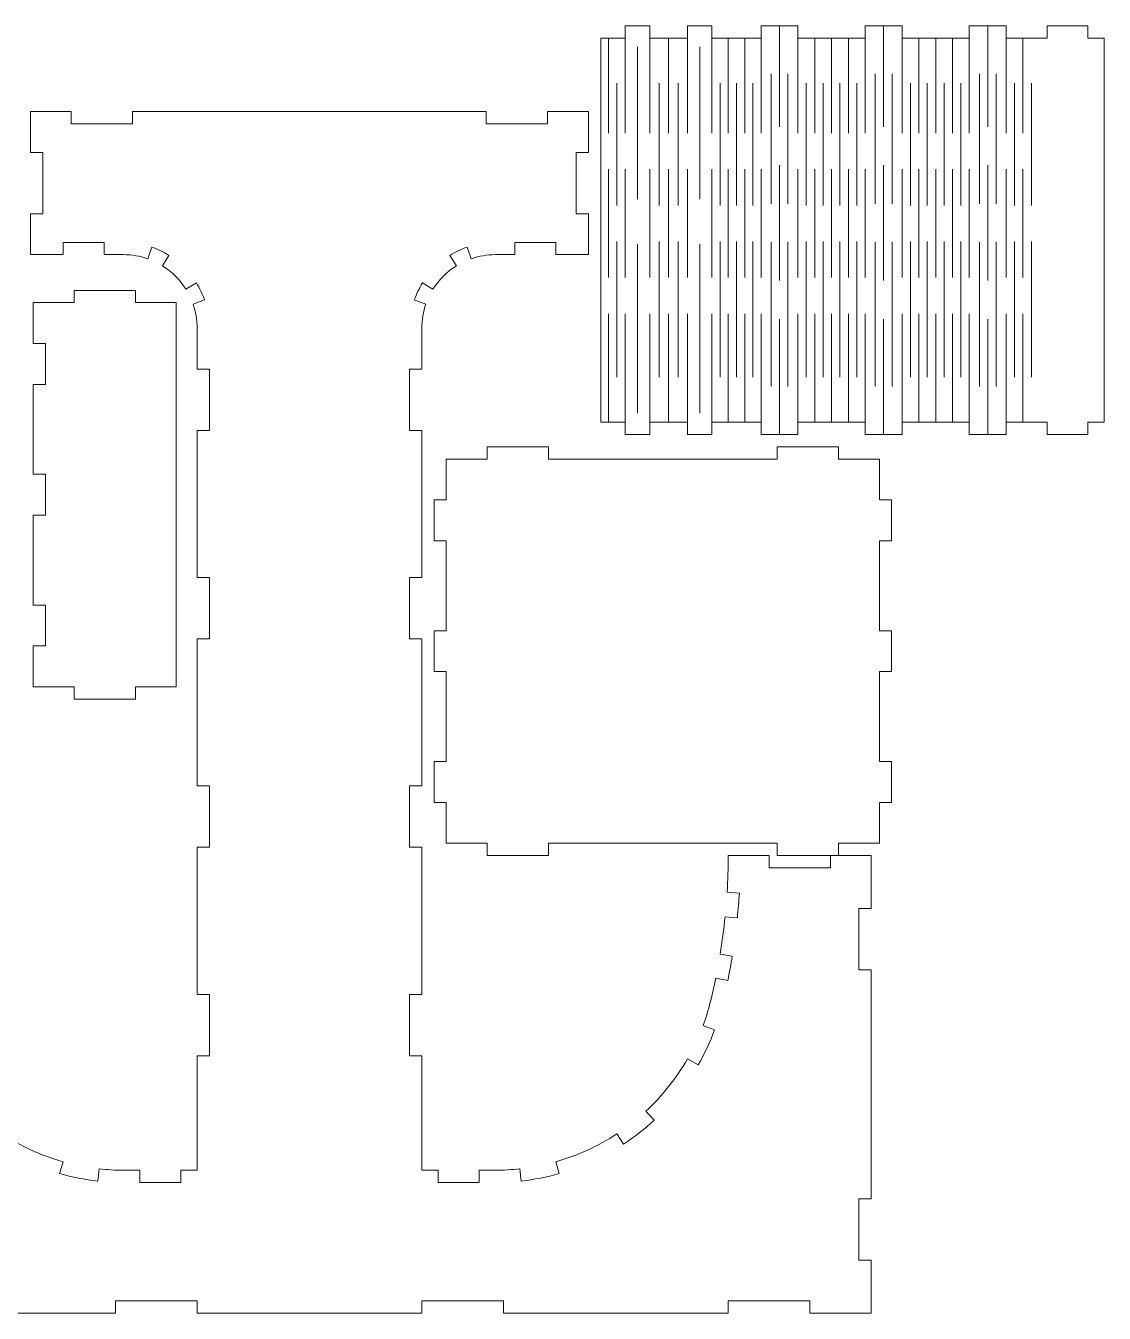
# Model space of a CAD drawing. Header units: millimetres. Extents: x -278 to 278, y -617 to 617.
# Drawn here: x 1.9 to 265.9, y 302.5 to 617.5 of the extents above; entities that cross this region are included whole.
import ezdxf

# ---------------------------------------------------------------- set-up
doc = ezdxf.new("R2010")
doc.units = ezdxf.units.MM
doc.header["$MEASUREMENT"] = 0
doc.layers.add('Camada 1', color=7, linetype='Continuous')

msp = doc.modelspace()

# ---------------------------------------------------------------- linework, layer by layer
at = {"layer": 'Camada 1', "color": 250, "lineweight": 20}
for points, knots in [([(265.8636, 520.4961), (265.8636, 520.4961), (265.8636, 614.4961), (265.8636, 614.4961), (265.8636, 614.4961), (265.8636, 614.4961), (261.8636, 614.4961), (261.8636, 614.4961), (261.8636, 614.4961), (261.8636, 614.4961), (261.8636, 617.4961), (261.8636, 617.4961), (261.8636, 617.4961), (261.8636, 617.4961), (251.8636, 617.4961), (251.8636, 617.4961), (251.8636, 617.4961), (251.8636, 617.4961), (251.8636, 614.4961), (251.8636, 614.4961), (251.8636, 614.4961), (251.8636, 614.4961), (241.855, 614.4961), (241.855, 614.4961), (241.855, 614.4961), (241.855, 614.4961), (241.855, 617.4961), (241.855, 617.4961), (241.855, 617.4961), (241.855, 617.4961), (232.8363, 617.4961), (232.8363, 617.4961), (232.8363, 617.4961), (232.8363, 617.4961), (232.8363, 614.4961), (232.8363, 614.4961), (232.8363, 614.4961), (232.8363, 614.4961), (216.367, 614.4961), (216.367, 614.4961), (216.367, 614.4961), (216.367, 614.4961), (216.367, 617.4961), (216.367, 617.4961), (216.367, 617.4961), (216.367, 617.4961), (207.3483, 617.4961), (207.3483, 617.4961), (207.3483, 617.4961), (207.3483, 617.4961), (207.3483, 614.4961), (207.3483, 614.4961), (207.3483, 614.4961), (207.3483, 614.4961), (190.879, 614.4961), (190.879, 614.4961), (190.879, 614.4961), (190.879, 614.4961), (190.879, 617.4961), (190.879, 617.4961), (190.879, 617.4961), (190.879, 617.4961), (181.8603, 617.4961), (181.8603, 617.4961), (181.8603, 617.4961), (181.8603, 617.4961), (181.8603, 614.4961), (181.8603, 614.4961), (181.8603, 614.4961), (181.8603, 614.4961), (169.8444, 614.4961), (169.8444, 614.4961), (169.8444, 614.4961), (169.8444, 614.4961), (169.8444, 617.4961), (169.8444, 617.4961), (169.8444, 617.4961), (169.8444, 617.4961), (163.8419, 617.4961), (163.8419, 617.4961), (163.8419, 617.4961), (163.8419, 617.4961), (163.8419, 614.4961), (163.8419, 614.4961), (163.8419, 614.4961), (163.8419, 614.4961), (154.6261, 614.4961), (154.6261, 614.4961), (154.6261, 614.4961), (154.6261, 614.4961), (154.6261, 617.4961), (154.6261, 617.4961), (154.6261, 617.4961), (154.6261, 617.4961), (148.6237, 617.4961), (148.6237, 617.4961), (148.6237, 617.4961), (148.6237, 617.4961), (148.6237, 614.4961), (148.6237, 614.4961), (148.6237, 614.4961), (148.6237, 614.4961), (142.6164, 614.4961), (142.6164, 614.4961), (142.6164, 614.4961), (142.6164, 614.4961), (142.6164, 520.4961), (142.6164, 520.4961), (142.6164, 520.4961), (142.6164, 520.4961), (148.6237, 520.4961), (148.6237, 520.4961), (148.6237, 520.4961), (148.6237, 520.4961), (148.6237, 517.4961), (148.6237, 517.4961), (148.6237, 517.4961), (148.6237, 517.4961), (154.6261, 517.4961), (154.6261, 517.4961), (154.6261, 517.4961), (154.6261, 517.4961), (154.6261, 520.4961), (154.6261, 520.4961), (154.6261, 520.4961), (154.6261, 520.4961), (163.8419, 520.4961), (163.8419, 520.4961), (163.8419, 520.4961), (163.8419, 520.4961), (163.8419, 517.4961), (163.8419, 517.4961), (163.8419, 517.4961), (163.8419, 517.4961), (169.8444, 517.4961), (169.8444, 517.4961), (169.8444, 517.4961), (169.8444, 517.4961), (169.8444, 520.4961), (169.8444, 520.4961), (169.8444, 520.4961), (169.8444, 520.4961), (181.8603, 520.4961), (181.8603, 520.4961), (181.8603, 520.4961), (181.8603, 520.4961), (181.8603, 517.4961), (181.8603, 517.4961), (181.8603, 517.4961), (181.8603, 517.4961), (190.879, 517.4961), (190.879, 517.4961), (190.879, 517.4961), (190.879, 517.4961), (190.879, 520.4961), (190.879, 520.4961), (190.879, 520.4961), (190.879, 520.4961), (207.3483, 520.4961), (207.3483, 520.4961), (207.3483, 520.4961), (207.3483, 520.4961), (207.3483, 517.4961), (207.3483, 517.4961), (207.3483, 517.4961), (207.3483, 517.4961), (216.367, 517.4961), (216.367, 517.4961), (216.367, 517.4961), (216.367, 517.4961), (216.367, 520.4961), (216.367, 520.4961), (216.367, 520.4961), (216.367, 520.4961), (232.8363, 520.4961), (232.8363, 520.4961), (232.8363, 520.4961), (232.8363, 520.4961), (232.8363, 517.4961), (232.8363, 517.4961), (232.8363, 517.4961), (232.8363, 517.4961), (241.855, 517.4961), (241.855, 517.4961), (241.855, 517.4961), (241.855, 517.4961), (241.855, 520.4961), (241.855, 520.4961), (241.855, 520.4961), (241.855, 520.4961), (251.8636, 520.4961), (251.8636, 520.4961), (251.8636, 520.4961), (251.8636, 520.4961), (251.8636, 517.4961), (251.8636, 517.4961), (251.8636, 517.4961), (251.8636, 517.4961), (261.8636, 517.4961), (261.8636, 517.4961), (261.8636, 517.4961), (261.8636, 517.4961), (261.8636, 520.4961), (261.8636, 520.4961), (261.8636, 520.4961), (261.8636, 520.4961), (265.8636, 520.4961), (265.8636, 520.4961)], [0, 0, 0, 0, 0.01886792, 0.01886792, 0.01886792, 0.01886792, 0.03773585, 0.03773585, 0.03773585, 0.03773585, 0.05660377, 0.05660377, 0.05660377, 0.05660377, 0.0754717, 0.0754717, 0.0754717, 0.0754717, 0.09433962, 0.09433962, 0.09433962, 0.09433962, 0.11320755, 0.11320755, 0.11320755, 0.11320755, 0.13207547, 0.13207547, 0.13207547, 0.13207547, 0.1509434, 0.1509434, 0.1509434, 0.1509434, 0.16981132, 0.16981132, 0.16981132, 0.16981132, 0.18867925, 0.18867925, 0.18867925, 0.18867925, 0.20754717, 0.20754717, 0.20754717, 0.20754717, 0.22641509, 0.22641509, 0.22641509, 0.22641509, 0.24528302, 0.24528302, 0.24528302, 0.24528302, 0.26415094, 0.26415094, 0.26415094, 0.26415094, 0.28301887, 0.28301887, 0.28301887, 0.28301887, 0.30188679, 0.30188679, 0.30188679, 0.30188679, 0.32075472, 0.32075472, 0.32075472, 0.32075472, 0.33962264, 0.33962264, 0.33962264, 0.33962264, 0.35849057, 0.35849057, 0.35849057, 0.35849057, 0.37735849, 0.37735849, 0.37735849, 0.37735849, 0.39622642, 0.39622642, 0.39622642, 0.39622642, 0.41509434, 0.41509434, 0.41509434, 0.41509434, 0.43396226, 0.43396226, 0.43396226, 0.43396226, 0.45283019, 0.45283019, 0.45283019, 0.45283019, 0.47169811, 0.47169811, 0.47169811, 0.47169811, 0.49056604, 0.49056604, 0.49056604, 0.49056604, 0.50943396, 0.50943396, 0.50943396, 0.50943396, 0.52830189, 0.52830189, 0.52830189, 0.52830189, 0.54716981, 0.54716981, 0.54716981, 0.54716981, 0.56603774, 0.56603774, 0.56603774, 0.56603774, 0.58490566, 0.58490566, 0.58490566, 0.58490566, 0.60377358, 0.60377358, 0.60377358, 0.60377358, 0.62264151, 0.62264151, 0.62264151, 0.62264151, 0.64150943, 0.64150943, 0.64150943, 0.64150943, 0.66037736, 0.66037736, 0.66037736, 0.66037736, 0.67924528, 0.67924528, 0.67924528, 0.67924528, 0.69811321, 0.69811321, 0.69811321, 0.69811321, 0.71698113, 0.71698113, 0.71698113, 0.71698113, 0.73584906, 0.73584906, 0.73584906, 0.73584906, 0.75471698, 0.75471698, 0.75471698, 0.75471698, 0.77358491, 0.77358491, 0.77358491, 0.77358491, 0.79245283, 0.79245283, 0.79245283, 0.79245283, 0.81132075, 0.81132075, 0.81132075, 0.81132075, 0.83018868, 0.83018868, 0.83018868, 0.83018868, 0.8490566, 0.8490566, 0.8490566, 0.8490566, 0.86792453, 0.86792453, 0.86792453, 0.86792453, 0.88679245, 0.88679245, 0.88679245, 0.88679245, 0.90566038, 0.90566038, 0.90566038, 0.90566038, 0.9245283, 0.9245283, 0.9245283, 0.9245283, 0.94339623, 0.94339623, 0.94339623, 0.94339623, 0.96226415, 0.96226415, 0.96226415, 0.96226415, 1, 1, 1, 1]), ([(3.0364, 571.4961), (3.0364, 571.4961), (3.0364, 561.4961), (3.0364, 561.4961), (3.0364, 561.4961), (3.0364, 561.4961), (11.041, 561.4961), (11.041, 561.4961), (11.041, 561.4961), (11.041, 561.4961), (11.041, 564.4961), (11.041, 564.4961), (11.041, 564.4961), (11.041, 564.4961), (21.041, 564.4961), (21.041, 564.4961), (21.041, 564.4961), (21.041, 564.4961), (21.041, 561.4961), (21.041, 561.4961), (21.041, 561.4961), (21.041, 561.4961), (25.8264, 561.4961), (25.8264, 561.4961), (25.8264, 561.4961), (27.8405, 561.4961), (29.8403, 561.1581), (31.7425, 560.4961), (31.7425, 560.4961), (31.7425, 560.4961), (32.7285, 563.3294), (32.7285, 563.3294), (32.7285, 563.3294), (34.2022, 562.8166), (35.6141, 562.1411), (36.9382, 561.3154), (36.9382, 561.3154), (36.9382, 561.3154), (35.3508, 558.7698), (35.3508, 558.7698), (35.3508, 558.7698), (37.6806, 557.3169), (39.6472, 555.3503), (41.1001, 553.0205), (41.1001, 553.0205), (41.1001, 553.0205), (43.6457, 554.6079), (43.6457, 554.6079), (43.6457, 554.6079), (44.4714, 553.2838), (45.1469, 551.8719), (45.6597, 550.3982), (45.6597, 550.3982), (45.6597, 550.3982), (42.8264, 549.4122), (42.8264, 549.4122), (42.8264, 549.4122), (43.4884, 547.51), (43.8264, 545.5102), (43.8264, 543.4961), (43.8264, 543.4961), (43.8264, 543.4961), (43.8264, 533.4961), (43.8264, 533.4961), (43.8264, 533.4961), (43.8264, 533.4961), (46.8264, 533.4961), (46.8264, 533.4961), (46.8264, 533.4961), (46.8264, 533.4961), (46.8264, 518.4961), (46.8264, 518.4961), (46.8264, 518.4961), (46.8264, 518.4961), (43.8264, 518.4961), (43.8264, 518.4961), (43.8264, 518.4961), (43.8264, 518.4961), (43.8264, 482.4961), (43.8264, 482.4961), (43.8264, 482.4961), (43.8264, 482.4961), (46.8264, 482.4961), (46.8264, 482.4961), (46.8264, 482.4961), (46.8264, 482.4961), (46.8264, 467.4961), (46.8264, 467.4961), (46.8264, 467.4961), (46.8264, 467.4961), (43.8264, 467.4961), (43.8264, 467.4961), (43.8264, 467.4961), (43.8264, 467.4961), (43.8264, 431.4961), (43.8264, 431.4961), (43.8264, 431.4961), (43.8264, 431.4961), (46.8264, 431.4961), (46.8264, 431.4961), (46.8264, 431.4961), (46.8264, 431.4961), (46.8264, 416.4961), (46.8264, 416.4961), (46.8264, 416.4961), (46.8264, 416.4961), (43.8264, 416.4961), (43.8264, 416.4961), (43.8264, 416.4961), (43.8264, 416.4961), (43.8264, 380.4961), (43.8264, 380.4961), (43.8264, 380.4961), (43.8264, 380.4961), (46.8264, 380.4961), (46.8264, 380.4961), (46.8264, 380.4961), (46.8264, 380.4961), (46.8264, 365.4961), (46.8264, 365.4961), (46.8264, 365.4961), (46.8264, 365.4961), (43.8264, 365.4961), (43.8264, 365.4961), (43.8264, 365.4961), (43.8264, 365.4961), (43.8264, 337.4961), (43.8264, 337.4961), (43.8264, 337.4961), (43.8264, 337.4961), (39.8264, 337.4961), (39.8264, 337.4961), (39.8264, 337.4961), (39.8264, 337.4961), (39.8264, 334.4961), (39.8264, 334.4961), (39.8264, 334.4961), (39.8264, 334.4961), (29.8264, 334.4961), (29.8264, 334.4961), (29.8264, 334.4961), (29.8264, 334.4961), (29.8264, 337.4961), (29.8264, 337.4961), (29.8264, 337.4961), (29.8264, 337.4961), (25.8264, 337.4961), (25.8264, 337.4961), (25.8264, 337.4961), (23.8249, 337.4961), (21.8249, 337.607), (19.8356, 337.8281), (19.8356, 337.8281), (19.8356, 337.8281), (19.5041, 334.8465), (19.5041, 334.8465), (19.5041, 334.8465), (16.352, 335.197), (13.2345, 335.809), (10.1839, 336.6761), (10.1839, 336.6761), (10.1839, 336.6761), (11.0042, 339.5618), (11.0042, 339.5618), (11.0042, 339.5618), (5.7183, 341.0644), (0.6916, 343.3619), (-3.9036, 346.3756), (-3.9036, 346.3756), (-3.9036, 346.3756), (-5.5488, 343.867), (-5.5488, 343.867), (-5.5488, 343.867), (-8.2008, 345.6063), (-10.7036, 347.5631), (-13.0313, 349.7173), (-13.0313, 349.7173), (-13.0313, 349.7173), (-10.9937, 351.9191), (-10.9937, 351.9191), (-10.9937, 351.9191), (-15.0269, 355.6515), (-18.4691, 359.9756), (-21.2024, 364.7429), (-21.2024, 364.7429), (-21.2024, 364.7429), (-23.805, 363.2507), (-23.805, 363.2507), (-23.805, 363.2507), (-25.3824, 366.0021), (-26.7284, 368.8799), (-27.8289, 371.8543), (-27.8289, 371.8543), (-27.8289, 371.8543), (-25.0153, 372.8953), (-25.0153, 372.8953), (-25.0153, 372.8953), (-25.7098, 374.7725), (-26.2999, 376.6867), (-26.7827, 378.6291), (-26.7827, 378.6291), (-27.2656, 380.5718), (-27.7092, 382.5241), (-28.1133, 384.4847), (-28.1133, 384.4847), (-28.1133, 384.4847), (-31.0515, 383.8792), (-31.0515, 383.8792), (-31.0515, 383.8792), (-31.4634, 385.8777), (-31.8349, 387.8844), (-32.1658, 389.8979), (-32.1658, 389.8979), (-32.1658, 389.8979), (-29.2055, 390.3844), (-29.2055, 390.3844), (-29.2055, 390.3844), (-29.7036, 393.4149), (-30.1076, 396.4601), (-30.417, 399.5156), (-30.417, 399.5156), (-30.417, 399.5156), (-33.4017, 399.2134), (-33.4017, 399.2134), (-33.4017, 399.2134), (-33.6073, 401.2436), (-33.7719, 403.2777), (-33.8955, 405.3145), (-33.8955, 405.3145), (-33.8955, 405.3145), (-30.901, 405.4961), (-30.901, 405.4961), (-30.901, 405.4961), (-31.0827, 408.4927), (-31.1736, 411.494), (-31.1736, 414.4961), (-31.1736, 414.4961), (-31.1736, 414.4961), (-41.1736, 414.4961), (-41.1736, 414.4961), (-41.1736, 414.4961), (-41.1736, 414.4961), (-41.1736, 411.4961), (-41.1736, 411.4961), (-41.1736, 411.4961), (-41.1736, 411.4961), (-56.1736, 411.4961), (-56.1736, 411.4961), (-56.1736, 411.4961), (-56.1736, 411.4961), (-56.1736, 414.4961), (-56.1736, 414.4961), (-56.1736, 414.4961), (-56.1736, 414.4961), (-66.1736, 414.4961), (-66.1736, 414.4961), (-66.1736, 414.4961), (-66.1736, 414.4961), (-66.1736, 401.4961), (-66.1736, 401.4961), (-66.1736, 401.4961), (-66.1736, 401.4961), (-63.1736, 401.4961), (-63.1736, 401.4961), (-63.1736, 401.4961), (-63.1736, 401.4961), (-63.1736, 386.4961), (-63.1736, 386.4961), (-63.1736, 386.4961), (-63.1736, 386.4961), (-66.1736, 386.4961), (-66.1736, 386.4961), (-66.1736, 386.4961), (-66.1736, 386.4961), (-66.1736, 330.4961), (-66.1736, 330.4961), (-66.1736, 330.4961), (-66.1736, 330.4961), (-63.1736, 330.4961), (-63.1736, 330.4961), (-63.1736, 330.4961), (-63.1736, 330.4961), (-63.1736, 315.4961), (-63.1736, 315.4961), (-63.1736, 315.4961), (-63.1736, 315.4961), (-66.1736, 315.4961), (-66.1736, 315.4961), (-66.1736, 315.4961), (-66.1736, 315.4961), (-66.1736, 302.4961), (-66.1736, 302.4961), (-66.1736, 302.4961), (-66.1736, 302.4961), (-51.1736, 302.4961), (-51.1736, 302.4961), (-51.1736, 302.4961), (-51.1736, 302.4961), (-51.1736, 305.4961), (-51.1736, 305.4961), (-51.1736, 305.4961), (-51.1736, 305.4961), (-31.1736, 305.4961), (-31.1736, 305.4961), (-31.1736, 305.4961), (-31.1736, 305.4961), (-31.1736, 302.4961), (-31.1736, 302.4961), (-31.1736, 302.4961), (-31.1736, 302.4961), (23.8264, 302.4961), (23.8264, 302.4961), (23.8264, 302.4961), (23.8264, 302.4961), (23.8264, 305.4961), (23.8264, 305.4961), (23.8264, 305.4961), (23.8264, 305.4961), (43.8264, 305.4961), (43.8264, 305.4961), (43.8264, 305.4961), (43.8264, 305.4961), (43.8264, 302.4961), (43.8264, 302.4961), (43.8264, 302.4961), (43.8264, 302.4961), (98.8264, 302.4961), (98.8264, 302.4961), (98.8264, 302.4961), (98.8264, 302.4961), (98.8264, 305.4961), (98.8264, 305.4961), (98.8264, 305.4961), (98.8264, 305.4961), (118.8264, 305.4961), (118.8264, 305.4961), (118.8264, 305.4961), (118.8264, 305.4961), (118.8264, 302.4961), (118.8264, 302.4961), (118.8264, 302.4961), (118.8264, 302.4961), (173.8264, 302.4961), (173.8264, 302.4961), (173.8264, 302.4961), (173.8264, 302.4961), (173.8264, 305.4961), (173.8264, 305.4961), (173.8264, 305.4961), (173.8264, 305.4961), (193.8264, 305.4961), (193.8264, 305.4961), (193.8264, 305.4961), (193.8264, 305.4961), (193.8264, 302.4961), (193.8264, 302.4961), (193.8264, 302.4961), (193.8264, 302.4961), (208.8264, 302.4961), (208.8264, 302.4961), (208.8264, 302.4961), (208.8264, 302.4961), (208.8264, 315.4961), (208.8264, 315.4961), (208.8264, 315.4961), (208.8264, 315.4961), (205.8264, 315.4961), (205.8264, 315.4961), (205.8264, 315.4961), (205.8264, 315.4961), (205.8264, 330.4961), (205.8264, 330.4961), (205.8264, 330.4961), (205.8264, 330.4961), (208.8264, 330.4961), (208.8264, 330.4961), (208.8264, 330.4961), (208.8264, 330.4961), (208.8264, 386.4961), (208.8264, 386.4961), (208.8264, 386.4961), (208.8264, 386.4961), (205.8264, 386.4961), (205.8264, 386.4961), (205.8264, 386.4961), (205.8264, 386.4961), (205.8264, 401.4961), (205.8264, 401.4961), (205.8264, 401.4961), (205.8264, 401.4961), (208.8264, 401.4961), (208.8264, 401.4961), (208.8264, 401.4961), (208.8264, 401.4961), (208.8264, 414.4961), (208.8264, 414.4961), (208.8264, 414.4961), (208.8264, 414.4961), (198.8264, 414.4961), (198.8264, 414.4961), (198.8264, 414.4961), (198.8264, 414.4961), (198.8264, 411.4961), (198.8264, 411.4961), (198.8264, 411.4961), (198.8264, 411.4961), (183.8264, 411.4961), (183.8264, 411.4961), (183.8264, 411.4961), (183.8264, 411.4961), (183.8264, 414.4961), (183.8264, 414.4961), (183.8264, 414.4961), (183.8264, 414.4961), (173.8264, 414.4961), (173.8264, 414.4961), (173.8264, 414.4961), (173.8264, 411.494), (173.7355, 408.4927), (173.5538, 405.4961), (173.5538, 405.4961), (173.5538, 405.4961), (176.5483, 405.3145), (176.5483, 405.3145), (176.5483, 405.3145), (176.4247, 403.2777), (176.2601, 401.2436), (176.0545, 399.2134), (176.0545, 399.2134), (176.0545, 399.2134), (173.0698, 399.5156), (173.0698, 399.5156), (173.0698, 399.5156), (172.7604, 396.4601), (172.3564, 393.4149), (171.8583, 390.3844), (171.8583, 390.3844), (171.8583, 390.3844), (174.8186, 389.8979), (174.8186, 389.8979), (174.8186, 389.8979), (174.4877, 387.8844), (174.1162, 385.8777), (173.7043, 383.8792), (173.7043, 383.8792), (173.7043, 383.8792), (170.7661, 384.4847), (170.7661, 384.4847), (170.7661, 384.4847), (170.362, 382.5241), (169.9184, 380.5718), (169.4355, 378.6291), (169.4355, 378.6291), (168.9527, 376.6867), (168.3626, 374.7725), (167.6681, 372.8953), (167.6681, 372.8953), (167.6681, 372.8953), (170.4817, 371.8543), (170.4817, 371.8543), (170.4817, 371.8543), (169.3812, 368.8799), (168.0352, 366.0021), (166.4578, 363.2507), (166.4578, 363.2507), (166.4578, 363.2507), (163.8552, 364.7429), (163.8552, 364.7429), (163.8552, 364.7429), (161.1219, 359.9756), (157.6797, 355.6515), (153.6465, 351.9191), (153.6465, 351.9191), (153.6465, 351.9191), (155.6841, 349.7173), (155.6841, 349.7173), (155.6841, 349.7173), (153.3564, 347.5631), (150.8536, 345.6063), (148.2016, 343.867), (148.2016, 343.867), (148.2016, 343.867), (146.5564, 346.3756), (146.5564, 346.3756), (146.5564, 346.3756), (141.9612, 343.3619), (136.9345, 341.0644), (131.6486, 339.5618), (131.6486, 339.5618), (131.6486, 339.5618), (132.4689, 336.6761), (132.4689, 336.6761), (132.4689, 336.6761), (129.4183, 335.809), (126.3008, 335.197), (123.1487, 334.8465), (123.1487, 334.8465), (123.1487, 334.8465), (122.8172, 337.8281), (122.8172, 337.8281), (122.8172, 337.8281), (120.8279, 337.607), (118.8279, 337.4961), (116.8264, 337.4961), (116.8264, 337.4961), (116.8264, 337.4961), (112.8264, 337.4961), (112.8264, 337.4961), (112.8264, 337.4961), (112.8264, 337.4961), (112.8264, 334.4961), (112.8264, 334.4961), (112.8264, 334.4961), (112.8264, 334.4961), (102.8264, 334.4961), (102.8264, 334.4961), (102.8264, 334.4961), (102.8264, 334.4961), (102.8264, 337.4961), (102.8264, 337.4961), (102.8264, 337.4961), (102.8264, 337.4961), (98.8264, 337.4961), (98.8264, 337.4961), (98.8264, 337.4961), (98.8264, 337.4961), (98.8264, 365.4961), (98.8264, 365.4961), (98.8264, 365.4961), (98.8264, 365.4961), (95.8264, 365.4961), (95.8264, 365.4961), (95.8264, 365.4961), (95.8264, 365.4961), (95.8264, 380.4961), (95.8264, 380.4961), (95.8264, 380.4961), (95.8264, 380.4961), (98.8264, 380.4961), (98.8264, 380.4961), (98.8264, 380.4961), (98.8264, 380.4961), (98.8264, 416.4961), (98.8264, 416.4961), (98.8264, 416.4961), (98.8264, 416.4961), (95.8264, 416.4961), (95.8264, 416.4961), (95.8264, 416.4961), (95.8264, 416.4961), (95.8264, 431.4961), (95.8264, 431.4961), (95.8264, 431.4961), (95.8264, 431.4961), (98.8264, 431.4961), (98.8264, 431.4961), (98.8264, 431.4961), (98.8264, 431.4961), (98.8264, 467.4961), (98.8264, 467.4961), (98.8264, 467.4961), (98.8264, 467.4961), (95.8264, 467.4961), (95.8264, 467.4961), (95.8264, 467.4961), (95.8264, 467.4961), (95.8264, 482.4961), (95.8264, 482.4961), (95.8264, 482.4961), (95.8264, 482.4961), (98.8264, 482.4961), (98.8264, 482.4961), (98.8264, 482.4961), (98.8264, 482.4961), (98.8264, 518.4961), (98.8264, 518.4961), (98.8264, 518.4961), (98.8264, 518.4961), (95.8264, 518.4961), (95.8264, 518.4961), (95.8264, 518.4961), (95.8264, 518.4961), (95.8264, 533.4961), (95.8264, 533.4961), (95.8264, 533.4961), (95.8264, 533.4961), (98.8264, 533.4961), (98.8264, 533.4961), (98.8264, 533.4961), (98.8264, 533.4961), (98.8264, 543.4962), (98.8264, 543.4962), (98.8264, 543.4962), (98.8264, 545.5102), (99.1644, 547.51), (99.8264, 549.4122), (99.8264, 549.4122), (99.8264, 549.4122), (96.9931, 550.3982), (96.9931, 550.3982), (96.9931, 550.3982), (97.5059, 551.8719), (98.1814, 553.2838), (99.0071, 554.6079), (99.0071, 554.6079), (99.0071, 554.6079), (101.5527, 553.0205), (101.5527, 553.0205), (101.5527, 553.0205), (103.0056, 555.3503), (104.9722, 557.3169), (107.302, 558.7698), (107.302, 558.7698), (107.302, 558.7698), (105.7146, 561.3154), (105.7146, 561.3154), (105.7146, 561.3154), (107.0387, 562.1411), (108.4506, 562.8166), (109.9243, 563.3294), (109.9243, 563.3294), (109.9243, 563.3294), (110.9103, 560.4961), (110.9103, 560.4961), (110.9103, 560.4961), (112.8125, 561.1581), (114.8123, 561.4961), (116.8264, 561.4961), (116.8264, 561.4961), (116.8264, 561.4961), (121.6118, 561.4961), (121.6118, 561.4961), (121.6118, 561.4961), (121.6118, 561.4961), (121.6118, 564.4961), (121.6118, 564.4961), (121.6118, 564.4961), (121.6118, 564.4961), (131.6118, 564.4961), (131.6118, 564.4961), (131.6118, 564.4961), (131.6118, 564.4961), (131.6118, 561.4961), (131.6118, 561.4961), (131.6118, 561.4961), (131.6118, 561.4961), (139.6164, 561.4961), (139.6164, 561.4961), (139.6164, 561.4961), (139.6164, 561.4961), (139.6164, 571.4961), (139.6164, 571.4961), (139.6164, 571.4961), (139.6164, 571.4961), (136.6164, 571.4961), (136.6164, 571.4961), (136.6164, 571.4961), (136.6164, 571.4961), (136.6164, 586.4961), (136.6164, 586.4961), (136.6164, 586.4961), (136.6164, 586.4961), (139.6164, 586.4961), (139.6164, 586.4961), (139.6164, 586.4961), (139.6164, 586.4961), (139.6164, 596.4961), (139.6164, 596.4961), (139.6164, 596.4961), (139.6164, 596.4961), (129.6164, 596.4961), (129.6164, 596.4961), (129.6164, 596.4961), (129.6164, 596.4961), (129.6164, 593.4961), (129.6164, 593.4961), (129.6164, 593.4961), (129.6164, 593.4961), (114.6164, 593.4961), (114.6164, 593.4961), (114.6164, 593.4961), (114.6164, 593.4961), (114.6164, 596.4961), (114.6164, 596.4961), (114.6164, 596.4961), (114.6164, 596.4961), (28.0364, 596.4961), (28.0364, 596.4961), (28.0364, 596.4961), (28.0364, 596.4961), (28.0364, 593.4961), (28.0364, 593.4961), (28.0364, 593.4961), (28.0364, 593.4961), (13.0364, 593.4961), (13.0364, 593.4961), (13.0364, 593.4961), (13.0364, 593.4961), (13.0364, 596.4961), (13.0364, 596.4961), (13.0364, 596.4961), (13.0364, 596.4961), (3.0364, 596.4961), (3.0364, 596.4961), (3.0364, 596.4961), (3.0364, 596.4961), (3.0364, 586.4961), (3.0364, 586.4961), (3.0364, 586.4961), (3.0364, 586.4961), (6.0364, 586.4961), (6.0364, 586.4961), (6.0364, 586.4961), (6.0364, 586.4961), (6.0364, 571.4961), (6.0364, 571.4961), (6.0364, 571.4961), (6.0364, 571.4961), (3.0364, 571.4961), (3.0364, 571.4961)], [0, 0, 0, 0, 0.00552486, 0.00552486, 0.00552486, 0.00552486, 0.01104972, 0.01104972, 0.01104972, 0.01104972, 0.01657459, 0.01657459, 0.01657459, 0.01657459, 0.02209945, 0.02209945, 0.02209945, 0.02209945, 0.02762431, 0.02762431, 0.02762431, 0.02762431, 0.03314917, 0.03314917, 0.03314917, 0.03314917, 0.03867403, 0.03867403, 0.03867403, 0.03867403, 0.0441989, 0.0441989, 0.0441989, 0.0441989, 0.04972376, 0.04972376, 0.04972376, 0.04972376, 0.05524862, 0.05524862, 0.05524862, 0.05524862, 0.06077348, 0.06077348, 0.06077348, 0.06077348, 0.06629834, 0.06629834, 0.06629834, 0.06629834, 0.0718232, 0.0718232, 0.0718232, 0.0718232, 0.07734807, 0.07734807, 0.07734807, 0.07734807, 0.08287293, 0.08287293, 0.08287293, 0.08287293, 0.08839779, 0.08839779, 0.08839779, 0.08839779, 0.09392265, 0.09392265, 0.09392265, 0.09392265, 0.09944751, 0.09944751, 0.09944751, 0.09944751, 0.10497238, 0.10497238, 0.10497238, 0.10497238, 0.11049724, 0.11049724, 0.11049724, 0.11049724, 0.1160221, 0.1160221, 0.1160221, 0.1160221, 0.12154696, 0.12154696, 0.12154696, 0.12154696, 0.12707182, 0.12707182, 0.12707182, 0.12707182, 0.13259669, 0.13259669, 0.13259669, 0.13259669, 0.13812155, 0.13812155, 0.13812155, 0.13812155, 0.14364641, 0.14364641, 0.14364641, 0.14364641, 0.14917127, 0.14917127, 0.14917127, 0.14917127, 0.15469613, 0.15469613, 0.15469613, 0.15469613, 0.16022099, 0.16022099, 0.16022099, 0.16022099, 0.16574586, 0.16574586, 0.16574586, 0.16574586, 0.17127072, 0.17127072, 0.17127072, 0.17127072, 0.17679558, 0.17679558, 0.17679558, 0.17679558, 0.18232044, 0.18232044, 0.18232044, 0.18232044, 0.1878453, 0.1878453, 0.1878453, 0.1878453, 0.19337017, 0.19337017, 0.19337017, 0.19337017, 0.19889503, 0.19889503, 0.19889503, 0.19889503, 0.20441989, 0.20441989, 0.20441989, 0.20441989, 0.20994475, 0.20994475, 0.20994475, 0.20994475, 0.21546961, 0.21546961, 0.21546961, 0.21546961, 0.22099448, 0.22099448, 0.22099448, 0.22099448, 0.22651934, 0.22651934, 0.22651934, 0.22651934, 0.2320442, 0.2320442, 0.2320442, 0.2320442, 0.23756906, 0.23756906, 0.23756906, 0.23756906, 0.24309392, 0.24309392, 0.24309392, 0.24309392, 0.24861878, 0.24861878, 0.24861878, 0.24861878, 0.25414365, 0.25414365, 0.25414365, 0.25414365, 0.25966851, 0.25966851, 0.25966851, 0.25966851, 0.26519337, 0.26519337, 0.26519337, 0.26519337, 0.27071823, 0.27071823, 0.27071823, 0.27071823, 0.27624309, 0.27624309, 0.27624309, 0.27624309, 0.28176796, 0.28176796, 0.28176796, 0.28176796, 0.28729282, 0.28729282, 0.28729282, 0.28729282, 0.29281768, 0.29281768, 0.29281768, 0.29281768, 0.29834254, 0.29834254, 0.29834254, 0.29834254, 0.3038674, 0.3038674, 0.3038674, 0.3038674, 0.30939227, 0.30939227, 0.30939227, 0.30939227, 0.31491713, 0.31491713, 0.31491713, 0.31491713, 0.32044199, 0.32044199, 0.32044199, 0.32044199, 0.32596685, 0.32596685, 0.32596685, 0.32596685, 0.33149171, 0.33149171, 0.33149171, 0.33149171, 0.33701657, 0.33701657, 0.33701657, 0.33701657, 0.34254144, 0.34254144, 0.34254144, 0.34254144, 0.3480663, 0.3480663, 0.3480663, 0.3480663, 0.35359116, 0.35359116, 0.35359116, 0.35359116, 0.35911602, 0.35911602, 0.35911602, 0.35911602, 0.36464088, 0.36464088, 0.36464088, 0.36464088, 0.37016575, 0.37016575, 0.37016575, 0.37016575, 0.37569061, 0.37569061, 0.37569061, 0.37569061, 0.38121547, 0.38121547, 0.38121547, 0.38121547, 0.38674033, 0.38674033, 0.38674033, 0.38674033, 0.39226519, 0.39226519, 0.39226519, 0.39226519, 0.39779006, 0.39779006, 0.39779006, 0.39779006, 0.40331492, 0.40331492, 0.40331492, 0.40331492, 0.40883978, 0.40883978, 0.40883978, 0.40883978, 0.41436464, 0.41436464, 0.41436464, 0.41436464, 0.4198895, 0.4198895, 0.4198895, 0.4198895, 0.42541436, 0.42541436, 0.42541436, 0.42541436, 0.43093923, 0.43093923, 0.43093923, 0.43093923, 0.43646409, 0.43646409, 0.43646409, 0.43646409, 0.44198895, 0.44198895, 0.44198895, 0.44198895, 0.44751381, 0.44751381, 0.44751381, 0.44751381, 0.45303867, 0.45303867, 0.45303867, 0.45303867, 0.45856354, 0.45856354, 0.45856354, 0.45856354, 0.4640884, 0.4640884, 0.4640884, 0.4640884, 0.46961326, 0.46961326, 0.46961326, 0.46961326, 0.47513812, 0.47513812, 0.47513812, 0.47513812, 0.48066298, 0.48066298, 0.48066298, 0.48066298, 0.48618785, 0.48618785, 0.48618785, 0.48618785, 0.49171271, 0.49171271, 0.49171271, 0.49171271, 0.49723757, 0.49723757, 0.49723757, 0.49723757, 0.50276243, 0.50276243, 0.50276243, 0.50276243, 0.50828729, 0.50828729, 0.50828729, 0.50828729, 0.51381215, 0.51381215, 0.51381215, 0.51381215, 0.51933702, 0.51933702, 0.51933702, 0.51933702, 0.52486188, 0.52486188, 0.52486188, 0.52486188, 0.53038674, 0.53038674, 0.53038674, 0.53038674, 0.5359116, 0.5359116, 0.5359116, 0.5359116, 0.54143646, 0.54143646, 0.54143646, 0.54143646, 0.54696133, 0.54696133, 0.54696133, 0.54696133, 0.55248619, 0.55248619, 0.55248619, 0.55248619, 0.55801105, 0.55801105, 0.55801105, 0.55801105, 0.56353591, 0.56353591, 0.56353591, 0.56353591, 0.56906077, 0.56906077, 0.56906077, 0.56906077, 0.57458564, 0.57458564, 0.57458564, 0.57458564, 0.5801105, 0.5801105, 0.5801105, 0.5801105, 0.58563536, 0.58563536, 0.58563536, 0.58563536, 0.59116022, 0.59116022, 0.59116022, 0.59116022, 0.59668508, 0.59668508, 0.59668508, 0.59668508, 0.60220994, 0.60220994, 0.60220994, 0.60220994, 0.60773481, 0.60773481, 0.60773481, 0.60773481, 0.61325967, 0.61325967, 0.61325967, 0.61325967, 0.61878453, 0.61878453, 0.61878453, 0.61878453, 0.62430939, 0.62430939, 0.62430939, 0.62430939, 0.62983425, 0.62983425, 0.62983425, 0.62983425, 0.63535912, 0.63535912, 0.63535912, 0.63535912, 0.64088398, 0.64088398, 0.64088398, 0.64088398, 0.64640884, 0.64640884, 0.64640884, 0.64640884, 0.6519337, 0.6519337, 0.6519337, 0.6519337, 0.65745856, 0.65745856, 0.65745856, 0.65745856, 0.66298343, 0.66298343, 0.66298343, 0.66298343, 0.66850829, 0.66850829, 0.66850829, 0.66850829, 0.67403315, 0.67403315, 0.67403315, 0.67403315, 0.67955801, 0.67955801, 0.67955801, 0.67955801, 0.68508287, 0.68508287, 0.68508287, 0.68508287, 0.69060773, 0.69060773, 0.69060773, 0.69060773, 0.6961326, 0.6961326, 0.6961326, 0.6961326, 0.70165746, 0.70165746, 0.70165746, 0.70165746, 0.70718232, 0.70718232, 0.70718232, 0.70718232, 0.71270718, 0.71270718, 0.71270718, 0.71270718, 0.71823204, 0.71823204, 0.71823204, 0.71823204, 0.72375691, 0.72375691, 0.72375691, 0.72375691, 0.72928177, 0.72928177, 0.72928177, 0.72928177, 0.73480663, 0.73480663, 0.73480663, 0.73480663, 0.74033149, 0.74033149, 0.74033149, 0.74033149, 0.74585635, 0.74585635, 0.74585635, 0.74585635, 0.75138122, 0.75138122, 0.75138122, 0.75138122, 0.75690608, 0.75690608, 0.75690608, 0.75690608, 0.76243094, 0.76243094, 0.76243094, 0.76243094, 0.7679558, 0.7679558, 0.7679558, 0.7679558, 0.77348066, 0.77348066, 0.77348066, 0.77348066, 0.77900552, 0.77900552, 0.77900552, 0.77900552, 0.78453039, 0.78453039, 0.78453039, 0.78453039, 0.79005525, 0.79005525, 0.79005525, 0.79005525, 0.79558011, 0.79558011, 0.79558011, 0.79558011, 0.80110497, 0.80110497, 0.80110497, 0.80110497, 0.80662983, 0.80662983, 0.80662983, 0.80662983, 0.8121547, 0.8121547, 0.8121547, 0.8121547, 0.81767956, 0.81767956, 0.81767956, 0.81767956, 0.82320442, 0.82320442, 0.82320442, 0.82320442, 0.82872928, 0.82872928, 0.82872928, 0.82872928, 0.83425414, 0.83425414, 0.83425414, 0.83425414, 0.83977901, 0.83977901, 0.83977901, 0.83977901, 0.84530387, 0.84530387, 0.84530387, 0.84530387, 0.85082873, 0.85082873, 0.85082873, 0.85082873, 0.85635359, 0.85635359, 0.85635359, 0.85635359, 0.86187845, 0.86187845, 0.86187845, 0.86187845, 0.86740331, 0.86740331, 0.86740331, 0.86740331, 0.87292818, 0.87292818, 0.87292818, 0.87292818, 0.87845304, 0.87845304, 0.87845304, 0.87845304, 0.8839779, 0.8839779, 0.8839779, 0.8839779, 0.88950276, 0.88950276, 0.88950276, 0.88950276, 0.89502762, 0.89502762, 0.89502762, 0.89502762, 0.90055249, 0.90055249, 0.90055249, 0.90055249, 0.90607735, 0.90607735, 0.90607735, 0.90607735, 0.91160221, 0.91160221, 0.91160221, 0.91160221, 0.91712707, 0.91712707, 0.91712707, 0.91712707, 0.92265193, 0.92265193, 0.92265193, 0.92265193, 0.9281768, 0.9281768, 0.9281768, 0.9281768, 0.93370166, 0.93370166, 0.93370166, 0.93370166, 0.93922652, 0.93922652, 0.93922652, 0.93922652, 0.94475138, 0.94475138, 0.94475138, 0.94475138, 0.95027624, 0.95027624, 0.95027624, 0.95027624, 0.9558011, 0.9558011, 0.9558011, 0.9558011, 0.96132597, 0.96132597, 0.96132597, 0.96132597, 0.96685083, 0.96685083, 0.96685083, 0.96685083, 0.97237569, 0.97237569, 0.97237569, 0.97237569, 0.97790055, 0.97790055, 0.97790055, 0.97790055, 0.98342541, 0.98342541, 0.98342541, 0.98342541, 0.98895028, 0.98895028, 0.98895028, 0.98895028, 1, 1, 1, 1]), ([(3.731, 455.7599), (3.731, 455.7599), (13.731, 455.7599), (13.731, 455.7599), (13.731, 455.7599), (13.731, 455.7599), (13.731, 452.7599), (13.731, 452.7599), (13.731, 452.7599), (13.731, 452.7599), (28.731, 452.7599), (28.731, 452.7599), (28.731, 452.7599), (28.731, 452.7599), (28.731, 455.7599), (28.731, 455.7599), (28.731, 455.7599), (28.731, 455.7599), (38.731, 455.7599), (38.731, 455.7599), (38.731, 455.7599), (38.731, 486.991), (38.731, 518.5288), (38.731, 549.7599), (38.731, 549.7599), (38.731, 549.7599), (28.731, 549.7599), (28.731, 549.7599), (28.731, 549.7599), (28.731, 549.7599), (28.731, 552.7599), (28.731, 552.7599), (28.731, 552.7599), (28.731, 552.7599), (13.731, 552.7599), (13.731, 552.7599), (13.731, 552.7599), (13.731, 552.7599), (13.731, 549.7599), (13.731, 549.7599), (13.731, 549.7599), (13.731, 549.7599), (3.731, 549.7599), (3.731, 549.7599), (3.731, 549.7599), (3.731, 549.7599), (3.731, 539.7599), (3.731, 539.7599), (3.731, 539.7599), (3.731, 539.7599), (6.731, 539.7599), (6.731, 539.7599), (6.731, 539.7599), (6.731, 539.7599), (6.731, 529.7599), (6.731, 529.7599), (6.731, 529.7599), (6.731, 529.7599), (3.731, 529.7599), (3.731, 529.7599), (3.731, 529.7599), (3.731, 529.7599), (3.731, 507.7599), (3.731, 507.7599), (3.731, 507.7599), (3.731, 507.7599), (6.731, 507.7599), (6.731, 507.7599), (6.731, 507.7599), (6.731, 507.7599), (6.731, 497.7599), (6.731, 497.7599), (6.731, 497.7599), (6.731, 497.7599), (3.731, 497.7599), (3.731, 497.7599), (3.731, 497.7599), (3.731, 497.7599), (3.731, 475.7599), (3.731, 475.7599), (3.731, 475.7599), (3.731, 475.7599), (6.731, 475.7599), (6.731, 475.7599), (6.731, 475.7599), (6.731, 475.7599), (6.731, 465.7599), (6.731, 465.7599), (6.731, 465.7599), (6.731, 465.7599), (3.731, 465.7599), (3.731, 465.7599), (3.731, 465.7599), (3.731, 465.7599), (3.731, 455.7599), (3.731, 455.7599)], [0, 0, 0, 0, 0.04, 0.04, 0.04, 0.04, 0.08, 0.08, 0.08, 0.08, 0.12, 0.12, 0.12, 0.12, 0.16, 0.16, 0.16, 0.16, 0.2, 0.2, 0.2, 0.2, 0.24, 0.24, 0.24, 0.24, 0.28, 0.28, 0.28, 0.28, 0.32, 0.32, 0.32, 0.32, 0.36, 0.36, 0.36, 0.36, 0.4, 0.4, 0.4, 0.4, 0.44, 0.44, 0.44, 0.44, 0.48, 0.48, 0.48, 0.48, 0.52, 0.52, 0.52, 0.52, 0.56, 0.56, 0.56, 0.56, 0.6, 0.6, 0.6, 0.6, 0.64, 0.64, 0.64, 0.64, 0.68, 0.68, 0.68, 0.68, 0.72, 0.72, 0.72, 0.72, 0.76, 0.76, 0.76, 0.76, 0.8, 0.8, 0.8, 0.8, 0.84, 0.84, 0.84, 0.84, 0.88, 0.88, 0.88, 0.88, 0.92, 0.92, 0.92, 0.92, 1, 1, 1, 1]), ([(210.8264, 437.4961), (210.8264, 437.4961), (210.8264, 459.4961), (210.8264, 459.4961), (210.8264, 459.4961), (210.8264, 459.4961), (213.8264, 459.4961), (213.8264, 459.4961), (213.8264, 459.4961), (213.8264, 459.4961), (213.8264, 469.4961), (213.8264, 469.4961), (213.8264, 469.4961), (213.8264, 469.4961), (210.8264, 469.4961), (210.8264, 469.4961), (210.8264, 469.4961), (210.8264, 469.4961), (210.8264, 491.4961), (210.8264, 491.4961), (210.8264, 491.4961), (210.8264, 491.4961), (213.8264, 491.4961), (213.8264, 491.4961), (213.8264, 491.4961), (213.8264, 491.4961), (213.8264, 501.4961), (213.8264, 501.4961), (213.8264, 501.4961), (213.8264, 501.4961), (210.8264, 501.4961), (210.8264, 501.4961), (210.8264, 501.4961), (210.8264, 501.4961), (210.8264, 511.4961), (210.8264, 511.4961), (210.8264, 511.4961), (210.8264, 511.4961), (200.8264, 511.4961), (200.8264, 511.4961), (200.8264, 511.4961), (200.8264, 511.4961), (200.8264, 514.4961), (200.8264, 514.4961), (200.8264, 514.4961), (200.8264, 514.4961), (185.8264, 514.4961), (185.8264, 514.4961), (185.8264, 514.4961), (185.8264, 514.4961), (185.8264, 511.4961), (185.8264, 511.4961), (185.8264, 511.4961), (185.8264, 511.4961), (129.8264, 511.4961), (129.8264, 511.4961), (129.8264, 511.4961), (129.8264, 511.4961), (129.8264, 514.4961), (129.8264, 514.4961), (129.8264, 514.4961), (129.8264, 514.4961), (114.8264, 514.4961), (114.8264, 514.4961), (114.8264, 514.4961), (114.8264, 514.4961), (114.8264, 511.4961), (114.8264, 511.4961), (114.8264, 511.4961), (114.8264, 511.4961), (104.8264, 511.4961), (104.8264, 511.4961), (104.8264, 511.4961), (104.8264, 511.4961), (104.8264, 501.4961), (104.8264, 501.4961), (104.8264, 501.4961), (104.8264, 501.4961), (101.8264, 501.4961), (101.8264, 501.4961), (101.8264, 501.4961), (101.8264, 501.4961), (101.8264, 491.4961), (101.8264, 491.4961), (101.8264, 491.4961), (101.8264, 491.4961), (104.8264, 491.4961), (104.8264, 491.4961), (104.8264, 491.4961), (104.8264, 491.4961), (104.8264, 469.4961), (104.8264, 469.4961), (104.8264, 469.4961), (104.8264, 469.4961), (101.8264, 469.4961), (101.8264, 469.4961), (101.8264, 469.4961), (101.8264, 469.4961), (101.8264, 459.4961), (101.8264, 459.4961), (101.8264, 459.4961), (101.8264, 459.4961), (104.8264, 459.4961), (104.8264, 459.4961), (104.8264, 459.4961), (104.8264, 459.4961), (104.8264, 437.4961), (104.8264, 437.4961), (104.8264, 437.4961), (104.8264, 437.4961), (101.8264, 437.4961), (101.8264, 437.4961), (101.8264, 437.4961), (101.8264, 437.4961), (101.8264, 427.4961), (101.8264, 427.4961), (101.8264, 427.4961), (101.8264, 427.4961), (104.8264, 427.4961), (104.8264, 427.4961), (104.8264, 427.4961), (104.8264, 427.4961), (104.8264, 417.4961), (104.8264, 417.4961), (104.8264, 417.4961), (104.8264, 417.4961), (114.8264, 417.4961), (114.8264, 417.4961), (114.8264, 417.4961), (114.8264, 417.4961), (114.8264, 414.4961), (114.8264, 414.4961), (114.8264, 414.4961), (114.8264, 414.4961), (129.8264, 414.4961), (129.8264, 414.4961), (129.8264, 414.4961), (129.8264, 414.4961), (129.8264, 417.4961), (129.8264, 417.4961), (129.8264, 417.4961), (129.8264, 417.4961), (185.8264, 417.4961), (185.8264, 417.4961), (185.8264, 417.4961), (185.8264, 417.4961), (185.8264, 414.4961), (185.8264, 414.4961), (185.8264, 414.4961), (185.8264, 414.4961), (200.8264, 414.4961), (200.8264, 414.4961), (200.8264, 414.4961), (200.8264, 414.4961), (200.8264, 417.4961), (200.8264, 417.4961), (200.8264, 417.4961), (200.8264, 417.4961), (210.8264, 417.4961), (210.8264, 417.4961), (210.8264, 417.4961), (210.8264, 417.4961), (210.8264, 427.4961), (210.8264, 427.4961), (210.8264, 427.4961), (210.8264, 427.4961), (213.8264, 427.4961), (213.8264, 427.4961), (213.8264, 427.4961), (213.8264, 427.4961), (213.8264, 437.4961), (213.8264, 437.4961), (213.8264, 437.4961), (213.8264, 437.4961), (210.8264, 437.4961), (210.8264, 437.4961)], [0, 0, 0, 0, 0.02222222, 0.02222222, 0.02222222, 0.02222222, 0.04444444, 0.04444444, 0.04444444, 0.04444444, 0.06666667, 0.06666667, 0.06666667, 0.06666667, 0.08888889, 0.08888889, 0.08888889, 0.08888889, 0.11111111, 0.11111111, 0.11111111, 0.11111111, 0.13333333, 0.13333333, 0.13333333, 0.13333333, 0.15555556, 0.15555556, 0.15555556, 0.15555556, 0.17777778, 0.17777778, 0.17777778, 0.17777778, 0.2, 0.2, 0.2, 0.2, 0.22222222, 0.22222222, 0.22222222, 0.22222222, 0.24444444, 0.24444444, 0.24444444, 0.24444444, 0.26666667, 0.26666667, 0.26666667, 0.26666667, 0.28888889, 0.28888889, 0.28888889, 0.28888889, 0.31111111, 0.31111111, 0.31111111, 0.31111111, 0.33333333, 0.33333333, 0.33333333, 0.33333333, 0.35555556, 0.35555556, 0.35555556, 0.35555556, 0.37777778, 0.37777778, 0.37777778, 0.37777778, 0.4, 0.4, 0.4, 0.4, 0.42222222, 0.42222222, 0.42222222, 0.42222222, 0.44444444, 0.44444444, 0.44444444, 0.44444444, 0.46666667, 0.46666667, 0.46666667, 0.46666667, 0.48888889, 0.48888889, 0.48888889, 0.48888889, 0.51111111, 0.51111111, 0.51111111, 0.51111111, 0.53333333, 0.53333333, 0.53333333, 0.53333333, 0.55555556, 0.55555556, 0.55555556, 0.55555556, 0.57777778, 0.57777778, 0.57777778, 0.57777778, 0.6, 0.6, 0.6, 0.6, 0.62222222, 0.62222222, 0.62222222, 0.62222222, 0.64444444, 0.64444444, 0.64444444, 0.64444444, 0.66666667, 0.66666667, 0.66666667, 0.66666667, 0.68888889, 0.68888889, 0.68888889, 0.68888889, 0.71111111, 0.71111111, 0.71111111, 0.71111111, 0.73333333, 0.73333333, 0.73333333, 0.73333333, 0.75555556, 0.75555556, 0.75555556, 0.75555556, 0.77777778, 0.77777778, 0.77777778, 0.77777778, 0.8, 0.8, 0.8, 0.8, 0.82222222, 0.82222222, 0.82222222, 0.82222222, 0.84444444, 0.84444444, 0.84444444, 0.84444444, 0.86666667, 0.86666667, 0.86666667, 0.86666667, 0.88888889, 0.88888889, 0.88888889, 0.88888889, 0.91111111, 0.91111111, 0.91111111, 0.91111111, 0.93333333, 0.93333333, 0.93333333, 0.93333333, 0.95555556, 0.95555556, 0.95555556, 0.95555556, 1, 1, 1, 1])]:
    msp.add_open_spline(points, degree=3, knots=knots, dxfattribs=at)
for points in [[(186.3696, 592.7605), (186.3696, 592.7605), (186.3696, 617.4961), (186.3696, 617.4961)], [(211.8576, 592.7605), (211.8576, 592.7605), (211.8576, 617.4961), (211.8576, 617.4961)], [(237.3456, 592.7605), (237.3456, 592.7605), (237.3456, 617.4961), (237.3456, 617.4961)], [(144.489, 591.2446), (144.489, 591.2446), (144.489, 614.4961), (144.489, 614.4961)], [(148.6237, 591.2446), (148.6237, 591.2446), (148.6237, 614.4961), (148.6237, 614.4961)], [(154.6263, 591.2446), (154.6263, 591.2446), (154.6263, 614.4961), (154.6263, 614.4961)], [(159.2345, 591.2446), (159.2345, 591.2446), (159.2345, 614.4961), (159.2345, 614.4961)], [(163.8419, 591.2446), (163.8419, 591.2446), (163.8419, 614.4961), (163.8419, 614.4961)], [(169.8446, 591.2446), (169.8446, 591.2446), (169.8446, 614.4961), (169.8446, 614.4961)], [(173.8498, 591.2446), (173.8498, 591.2446), (173.8498, 614.4961), (173.8498, 614.4961)], [(177.8554, 591.2446), (177.8554, 591.2446), (177.8554, 614.4961), (177.8554, 614.4961)], [(181.8603, 591.2446), (181.8603, 591.2446), (181.8603, 614.4961), (181.8603, 614.4961)], [(190.879, 591.2446), (190.879, 591.2446), (190.879, 614.4961), (190.879, 614.4961)], [(194.9962, 591.2446), (194.9962, 591.2446), (194.9962, 614.4961), (194.9962, 614.4961)], [(199.1135, 591.2446), (199.1135, 591.2446), (199.1135, 614.4961), (199.1135, 614.4961)], [(203.2311, 591.2446), (203.2311, 591.2446), (203.2311, 614.4961), (203.2311, 614.4961)], [(207.3481, 591.2446), (207.3481, 591.2446), (207.3481, 614.4961), (207.3481, 614.4961)], [(216.367, 591.2446), (216.367, 591.2446), (216.367, 614.4961), (216.367, 614.4961)], [(220.4842, 591.2446), (220.4842, 591.2446), (220.4842, 614.4961), (220.4842, 614.4961)], [(224.6015, 591.2446), (224.6015, 591.2446), (224.6015, 614.4961), (224.6015, 614.4961)], [(228.7191, 591.2446), (228.7191, 591.2446), (228.7191, 614.4961), (228.7191, 614.4961)], [(232.8361, 591.2446), (232.8361, 591.2446), (232.8361, 614.4961), (232.8361, 614.4961)], [(241.855, 591.2446), (241.855, 591.2446), (241.855, 614.4961), (241.855, 614.4961)], [(245.972, 591.2446), (245.972, 591.2446), (245.972, 614.4961), (245.972, 614.4961)], [(151.6249, 575.0522), (151.6249, 575.0522), (151.6249, 612.306), (151.6249, 612.306)], [(166.8431, 575.0522), (166.8431, 575.0522), (166.8431, 612.306), (166.8431, 612.306)], [(184.3107, 573.9443), (184.3107, 573.9443), (184.3107, 605.736), (184.3107, 605.736)], [(188.4281, 573.9443), (188.4281, 573.9443), (188.4281, 605.736), (188.4281, 605.736)], [(209.7987, 573.9443), (209.7987, 573.9443), (209.7987, 605.736), (209.7987, 605.736)], [(213.9161, 573.9443), (213.9161, 573.9443), (213.9161, 605.736), (213.9161, 605.736)], [(235.2867, 573.9443), (235.2867, 573.9443), (235.2867, 605.736), (235.2867, 605.736)], [(239.4041, 573.9443), (239.4041, 573.9443), (239.4041, 605.736), (239.4041, 605.736)], [(146.5563, 573.5574), (146.5563, 573.5574), (146.5563, 603.4416), (146.5563, 603.4416)], [(156.9303, 573.5574), (156.9303, 573.5574), (156.9303, 603.4416), (156.9303, 603.4416)], [(161.5381, 573.5574), (161.5381, 573.5574), (161.5381, 603.4416), (161.5381, 603.4416)], [(171.8473, 573.5574), (171.8473, 573.5574), (171.8473, 603.4416), (171.8473, 603.4416)], [(175.8525, 573.5574), (175.8525, 573.5574), (175.8525, 603.4416), (175.8525, 603.4416)], [(179.8578, 573.5574), (179.8578, 573.5574), (179.8578, 603.4416), (179.8578, 603.4416)], [(192.9376, 573.5574), (192.9376, 573.5574), (192.9376, 603.4416), (192.9376, 603.4416)], [(197.0549, 573.5574), (197.0549, 573.5574), (197.0549, 603.4416), (197.0549, 603.4416)], [(201.1722, 573.5574), (201.1722, 573.5574), (201.1722, 603.4416), (201.1722, 603.4416)], [(205.2896, 573.5574), (205.2896, 573.5574), (205.2896, 603.4416), (205.2896, 603.4416)], [(218.4256, 573.5574), (218.4256, 573.5574), (218.4256, 603.4416), (218.4256, 603.4416)], [(222.5429, 573.5574), (222.5429, 573.5574), (222.5429, 603.4416), (222.5429, 603.4416)], [(226.6602, 573.5574), (226.6602, 573.5574), (226.6602, 603.4416), (226.6602, 603.4416)], [(230.7776, 573.5574), (230.7776, 573.5574), (230.7776, 603.4416), (230.7776, 603.4416)], [(243.9135, 573.5574), (243.9135, 573.5574), (243.9135, 603.4416), (243.9135, 603.4416)], [(248.0309, 573.5574), (248.0309, 573.5574), (248.0309, 603.4416), (248.0309, 603.4416)], [(186.3696, 555.1282), (186.3696, 555.1282), (186.3696, 583.3523), (186.3696, 583.3523)], [(211.8576, 555.1282), (211.8576, 555.1282), (211.8576, 583.3523), (211.8576, 583.3523)], [(237.3456, 555.1282), (237.3456, 555.1282), (237.3456, 583.3523), (237.3456, 583.3523)], [(144.489, 555.8703), (144.489, 555.8703), (144.489, 582.4009), (144.489, 582.4009)], [(148.6237, 555.8703), (148.6237, 555.8703), (148.6237, 582.4009), (148.6237, 582.4009)], [(154.6263, 555.8703), (154.6263, 555.8703), (154.6263, 582.4009), (154.6263, 582.4009)], [(159.2345, 555.8703), (159.2345, 555.8703), (159.2345, 582.4009), (159.2345, 582.4009)], [(163.8419, 555.8703), (163.8419, 555.8703), (163.8419, 582.4009), (163.8419, 582.4009)], [(169.8446, 555.8703), (169.8446, 555.8703), (169.8446, 582.4009), (169.8446, 582.4009)], [(173.8498, 555.8703), (173.8498, 555.8703), (173.8498, 582.4009), (173.8498, 582.4009)], [(177.8554, 555.8703), (177.8554, 555.8703), (177.8554, 582.4009), (177.8554, 582.4009)], [(181.8603, 555.8703), (181.8603, 555.8703), (181.8603, 582.4009), (181.8603, 582.4009)], [(190.879, 555.8703), (190.879, 555.8703), (190.879, 582.4009), (190.879, 582.4009)], [(194.9962, 555.8703), (194.9962, 555.8703), (194.9962, 582.4009), (194.9962, 582.4009)], [(199.1135, 555.8703), (199.1135, 555.8703), (199.1135, 582.4009), (199.1135, 582.4009)], [(203.2311, 555.8703), (203.2311, 555.8703), (203.2311, 582.4009), (203.2311, 582.4009)], [(207.3481, 555.8703), (207.3481, 555.8703), (207.3481, 582.4009), (207.3481, 582.4009)], [(216.367, 555.8703), (216.367, 555.8703), (216.367, 582.4009), (216.367, 582.4009)], [(220.4842, 555.8703), (220.4842, 555.8703), (220.4842, 582.4009), (220.4842, 582.4009)], [(224.6015, 555.8703), (224.6015, 555.8703), (224.6015, 582.4009), (224.6015, 582.4009)], [(228.7191, 555.8703), (228.7191, 555.8703), (228.7191, 582.4009), (228.7191, 582.4009)], [(232.8361, 555.8703), (232.8361, 555.8703), (232.8361, 582.4009), (232.8361, 582.4009)], [(241.855, 555.8703), (241.855, 555.8703), (241.855, 582.4009), (241.855, 582.4009)], [(245.972, 555.8703), (245.972, 555.8703), (245.972, 582.4009), (245.972, 582.4009)], [(146.5563, 531.5506), (146.5563, 531.5506), (146.5563, 564.714), (146.5563, 564.714)], [(151.6249, 522.6862), (151.6249, 522.6862), (151.6249, 564.0279), (151.6249, 564.0279)], [(156.9303, 531.5506), (156.9303, 531.5506), (156.9303, 564.714), (156.9303, 564.714)], [(161.5381, 531.5506), (161.5381, 531.5506), (161.5381, 564.714), (161.5381, 564.714)], [(166.8431, 522.6862), (166.8431, 522.6862), (166.8431, 564.0279), (166.8431, 564.0279)], [(171.8473, 531.5506), (171.8473, 531.5506), (171.8473, 564.714), (171.8473, 564.714)], [(175.8525, 531.5506), (175.8525, 531.5506), (175.8525, 564.714), (175.8525, 564.714)], [(179.8578, 531.5506), (179.8578, 531.5506), (179.8578, 564.714), (179.8578, 564.714)], [(184.3107, 529.2562), (184.3107, 529.2562), (184.3107, 564.5364), (184.3107, 564.5364)], [(188.4281, 529.2562), (188.4281, 529.2562), (188.4281, 564.5364), (188.4281, 564.5364)], [(192.9376, 531.5506), (192.9376, 531.5506), (192.9376, 564.714), (192.9376, 564.714)], [(197.0549, 531.5506), (197.0549, 531.5506), (197.0549, 564.714), (197.0549, 564.714)], [(201.1722, 531.5506), (201.1722, 531.5506), (201.1722, 564.714), (201.1722, 564.714)], [(205.2896, 531.5506), (205.2896, 531.5506), (205.2896, 564.714), (205.2896, 564.714)], [(209.7987, 529.2562), (209.7987, 529.2562), (209.7987, 564.5364), (209.7987, 564.5364)], [(213.9161, 529.2562), (213.9161, 529.2562), (213.9161, 564.5364), (213.9161, 564.5364)], [(218.4256, 531.5506), (218.4256, 531.5506), (218.4256, 564.714), (218.4256, 564.714)], [(222.5429, 531.5506), (222.5429, 531.5506), (222.5429, 564.714), (222.5429, 564.714)], [(226.6602, 531.5506), (226.6602, 531.5506), (226.6602, 564.714), (226.6602, 564.714)], [(230.7776, 531.5506), (230.7776, 531.5506), (230.7776, 564.714), (230.7776, 564.714)], [(235.2867, 529.2562), (235.2867, 529.2562), (235.2867, 564.5364), (235.2867, 564.5364)], [(239.4041, 529.2562), (239.4041, 529.2562), (239.4041, 564.5364), (239.4041, 564.5364)], [(243.9135, 531.5506), (243.9135, 531.5506), (243.9135, 564.714), (243.9135, 564.714)], [(248.0309, 531.5506), (248.0309, 531.5506), (248.0309, 564.714), (248.0309, 564.714)], [(144.489, 520.4961), (144.489, 520.4961), (144.489, 547.0268), (144.489, 547.0268)], [(148.6237, 520.4961), (148.6237, 520.4961), (148.6237, 547.0268), (148.6237, 547.0268)], [(154.6263, 520.4961), (154.6263, 520.4961), (154.6263, 547.0268), (154.6263, 547.0268)], [(159.2345, 520.4961), (159.2345, 520.4961), (159.2345, 547.0268), (159.2345, 547.0268)], [(163.8419, 520.4961), (163.8419, 520.4961), (163.8419, 547.0268), (163.8419, 547.0268)], [(169.8446, 520.4961), (169.8446, 520.4961), (169.8446, 547.0268), (169.8446, 547.0268)], [(173.8498, 520.4961), (173.8498, 520.4961), (173.8498, 547.0268), (173.8498, 547.0268)], [(177.8554, 520.4961), (177.8554, 520.4961), (177.8554, 547.0268), (177.8554, 547.0268)], [(181.8603, 520.4961), (181.8603, 520.4961), (181.8603, 547.0268), (181.8603, 547.0268)], [(186.3696, 517.4961), (186.3696, 517.4961), (186.3696, 545.7202), (186.3696, 545.7202)], [(190.879, 520.4961), (190.879, 520.4961), (190.879, 547.0268), (190.879, 547.0268)], [(194.9962, 520.4961), (194.9962, 520.4961), (194.9962, 547.0268), (194.9962, 547.0268)], [(199.1135, 520.4961), (199.1135, 520.4961), (199.1135, 547.0268), (199.1135, 547.0268)], [(203.2311, 520.4961), (203.2311, 520.4961), (203.2311, 547.0268), (203.2311, 547.0268)], [(207.3481, 520.4961), (207.3481, 520.4961), (207.3481, 547.0268), (207.3481, 547.0268)], [(211.8576, 517.4961), (211.8576, 517.4961), (211.8576, 545.7202), (211.8576, 545.7202)], [(216.367, 520.4961), (216.367, 520.4961), (216.367, 547.0268), (216.367, 547.0268)], [(220.4842, 520.4961), (220.4842, 520.4961), (220.4842, 547.0268), (220.4842, 547.0268)], [(224.6015, 520.4961), (224.6015, 520.4961), (224.6015, 547.0268), (224.6015, 547.0268)], [(228.7191, 520.4961), (228.7191, 520.4961), (228.7191, 547.0268), (228.7191, 547.0268)], [(232.8361, 520.4961), (232.8361, 520.4961), (232.8361, 547.0268), (232.8361, 547.0268)], [(237.3456, 517.4961), (237.3456, 517.4961), (237.3456, 545.7202), (237.3456, 545.7202)], [(241.855, 520.4961), (241.855, 520.4961), (241.855, 547.0268), (241.855, 547.0268)], [(245.972, 520.4961), (245.972, 520.4961), (245.972, 547.0268), (245.972, 547.0268)]]:
    msp.add_open_spline(points, degree=3, dxfattribs=at)

doc.saveas('drawing.dxf')
